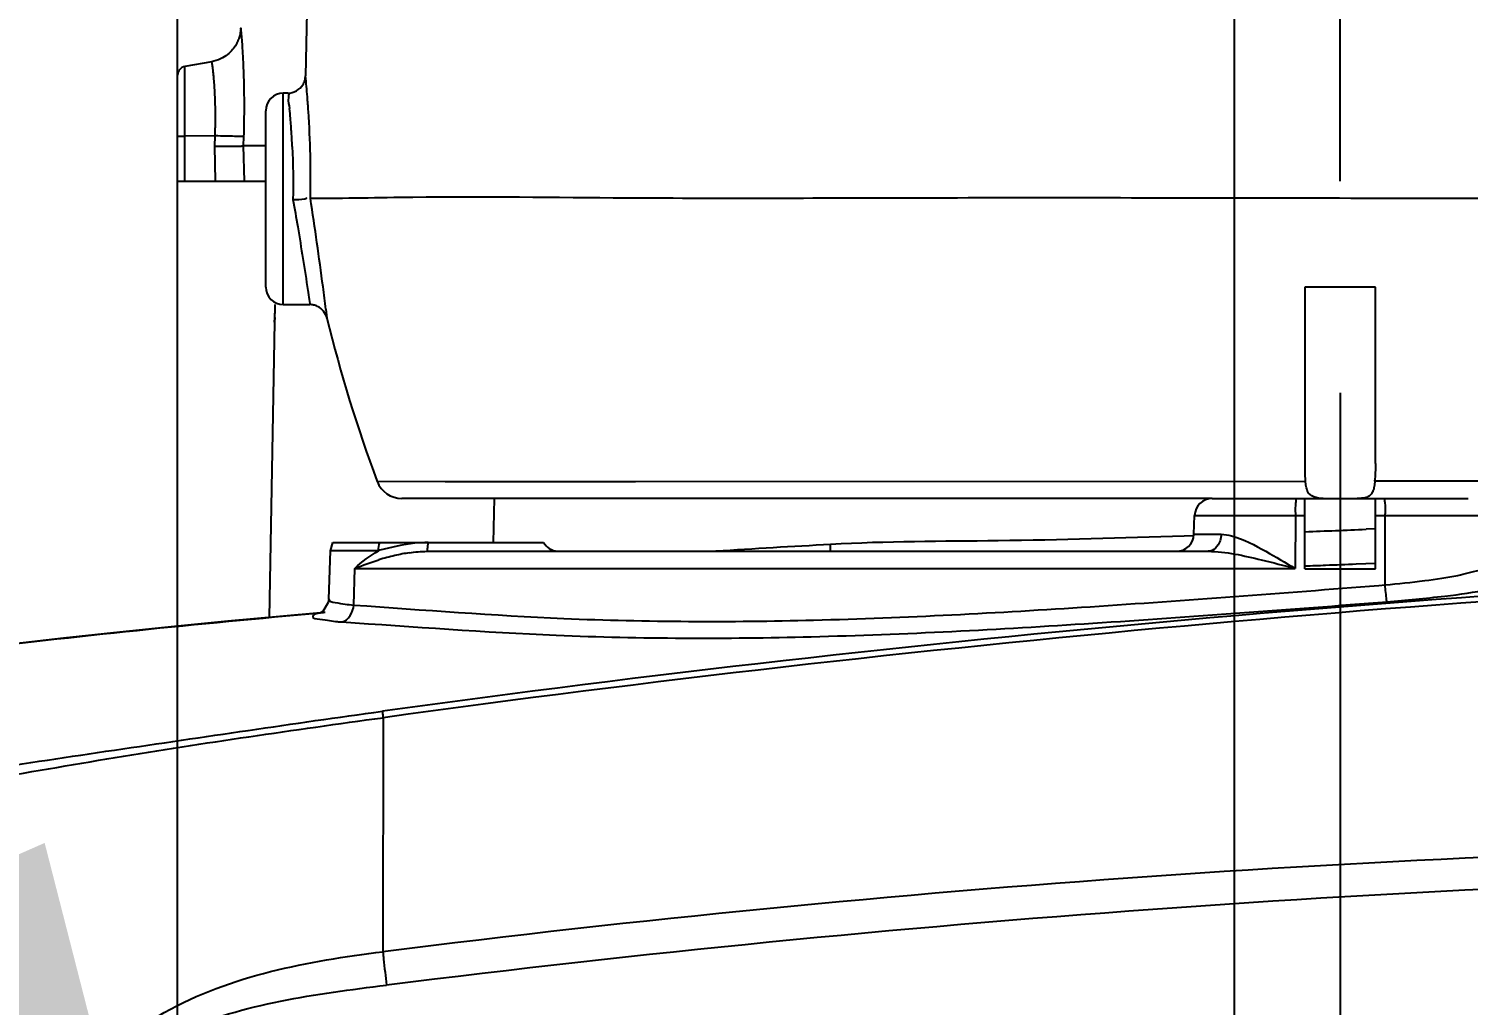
# Model space of a CAD drawing. Header units: millimetres. Extents: x 4086 to 8300, y 123 to 1549.
# Drawn here: x 6961.65 to 6982.08, y 490.04 to 503.89 of the extents above; entities that cross this region are included whole.
import ezdxf
from ezdxf import colors
from ezdxf.entities.mleader import LeaderData, LeaderLine
from ezdxf.math import Vec2, Vec3

# ---------------------------------------------------------------- set-up
doc = ezdxf.new("R2010")
doc.units = ezdxf.units.MM
for name, color, linetype in [('外形图', 7, 'Continuous'), ('多重引线', 7, 'Continuous'), ('尺寸标注', 7, 'Continuous')]:
    doc.layers.add(name, color=color, linetype=linetype)
doc.styles.add('思源黑', font='SourceHanSansCN-Normal.ttf')
doc.dimstyles.new('尺寸标注_1_4比例', dxfattribs={"dimtxt": 7, "dimasz": 6, "dimexe": 2, "dimexo": 1.5, "dimgap": 1, "dimtad": 1, "dimdec": 1, "dimlfac": 4, "dimdsep": 46, "dimtxsty": '思源黑', "dimcen": 0.09, "dimadec": 0, "dimazin": 0, "dimtp": 0.01, "dimtm": 0.01, "dimtfac": 1, "dimtdec": 1, "dimtofl": 0, "dimtmove": 0, "dimatfit": 3, "dimfxl": 1, "dimtolj": 1, "dimarcsym": 0})

# ---------------------------------------------------------------- blocks, each defined once
blk = doc.blocks.new('*D954')
at = {"layer": 'Defpoints', "color": 0}
for p in [(6978.764, 525.193), (6963.764, 477.976), (6978.764, 477.976)]:
    blk.add_point(p, dxfattribs=at)
at = {"layer": '尺寸标注', "color": 0, "lineweight": -2}
for p, q in [((6963.764, 479.476), (6963.764, 527.193)), ((6978.764, 479.476), (6978.764, 527.193)), ((6969.764, 525.193), (6972.764, 525.193))]:
    blk.add_line(p, q, dxfattribs=at)
at = {"layer": '尺寸标注', "color": 0}
for points in [[(6969.764, 526.193), (6969.764, 524.193), (6963.764, 525.193)], [(6972.764, 524.193), (6972.764, 526.193), (6978.764, 525.193)]]:
    blk.add_solid(points, dxfattribs=at)
at = {"layer": '尺寸标注', "color": 0, "insert": (6971.264, 529.817), "char_height": 7, "attachment_point": 5, "style": '思源黑'}
blk.add_mtext('\\A1;60', dxfattribs=at)
blk = doc.blocks.new('*D955')
at = {"layer": 'Defpoints', "color": 0}
for p in [(6980.264, 525.193), (6980.264, 500.226), (6978.764, 477.976)]:
    blk.add_point(p, dxfattribs=at)
at = {"layer": '尺寸标注', "color": 0, "lineweight": -2}
for p, q in [((6978.764, 479.476), (6978.764, 527.193)), ((6980.264, 501.726), (6980.264, 527.193)), ((6972.764, 525.193), (6966.764, 525.193)), ((6986.264, 525.193), (6998.548, 525.193))]:
    blk.add_line(p, q, dxfattribs=at)
at = {"layer": '尺寸标注', "color": 0}
for points in [[(6972.764, 524.193), (6972.764, 526.193), (6978.764, 525.193)], [(6986.264, 526.193), (6986.264, 524.193), (6980.264, 525.193)]]:
    blk.add_solid(points, dxfattribs=at)
at = {"layer": '尺寸标注', "color": 0, "insert": (6995.406, 529.817), "char_height": 7, "attachment_point": 5, "style": '思源黑'}
blk.add_mtext('\\A1;6', dxfattribs=at)
blk = doc.blocks.new('*D956')
at = {"layer": 'Defpoints', "color": 0}
for p in [(6978.764, 484.976), (6957.38, 477.976), (6978.764, 477.976)]:
    blk.add_point(p, dxfattribs=at)
at = {"layer": '尺寸标注', "color": 0, "lineweight": -2}
for p, q in [((6957.38, 490.976), (6957.38, 496.976)), ((6977.264, 484.976), (6955.38, 484.976)), ((6977.264, 477.976), (6955.38, 477.976)), ((6957.38, 471.976), (6957.38, 446.602))]:
    blk.add_line(p, q, dxfattribs=at)
at = {"layer": '尺寸标注', "color": 0}
for points in [[(6956.38, 490.976), (6958.38, 490.976), (6957.38, 484.976)], [(6958.38, 471.976), (6956.38, 471.976), (6957.38, 477.976)]]:
    blk.add_solid(points, dxfattribs=at)
at = {"layer": '尺寸标注', "color": 0, "insert": (6952.756, 452.441), "char_height": 7, "attachment_point": 5, "rotation": 90, "style": '思源黑'}
blk.add_mtext('\\A1;28', dxfattribs=at)
blk = doc.blocks.new('*D976')
at = {"layer": 'Defpoints', "color": 0}
for p in [(6980.264, 500.226), (7018.764, 492.726), (7018.764, 429.852)]:
    blk.add_point(p, dxfattribs=at)
at = {"layer": '尺寸标注', "color": 0, "lineweight": -2}
for p, q in [((6980.264, 498.726), (6980.264, 427.852)), ((7018.764, 491.226), (7018.764, 427.852)), ((6986.264, 429.852), (7012.764, 429.852))]:
    blk.add_line(p, q, dxfattribs=at)
at = {"layer": '尺寸标注', "color": 0}
for points in [[(6986.264, 430.852), (6986.264, 428.852), (6980.264, 429.852)], [(7012.764, 428.852), (7012.764, 430.852), (7018.764, 429.852)]]:
    blk.add_solid(points, dxfattribs=at)
at = {"layer": '尺寸标注', "color": 0, "insert": (6999.514, 434.414), "char_height": 7, "attachment_point": 5, "style": '思源黑'}
blk.add_mtext('\\A1;154', dxfattribs=at)

msp = doc.modelspace()

# ---------------------------------------------------------------- linework, layer by layer
at = {"layer": '外形图'}
for p, q in [((6965.6405, 506.4763), (6965.5802, 503.2208)), ((6964.2476, 503.4233), (6963.8673, 503.3562)), ((6963.764, 501.7263), (6963.764, 503.2331)), ((6963.8673, 501.7263), (6963.8673, 503.3562)), ((6965.264, 499.9763), (6965.264, 502.9763)), ((6965.3282, 502.9763), (6965.264, 502.9763)), ((6965.014, 500.2263), (6965.014, 502.7263)), ((6964.2951, 502.3701), (6963.8673, 502.3688)), ((6964.2908, 502.2238), (6964.2951, 502.3701)), ((6964.7011, 502.2279), (6964.7051, 502.3634)), ((6964.3006, 501.7263), (6964.2908, 502.2238)), ((6964.7111, 501.7263), (6964.7012, 502.2279)), ((6963.764, 501.7263), (6965.014, 501.7263)), ((6980.764, 500.2263), (6979.764, 500.2263)), ((6979.764, 500.2263), (6979.764, 497.721)), ((6980.764, 497.721), (6980.764, 500.2263)), ((6965.264, 499.9763), (6965.6407, 499.9763)), ((6965.6387, 499.9911), (6965.6407, 499.9763)), ((6965.868, 499.9121), (6965.8836, 499.7855)), ((6965.1393, 499.7263), (6965.0618, 495.5386)), ((6965.1429, 499.7929), (6965.1397, 499.7263)), ((6965.8836, 499.7855), (6965.8836, 499.7853)), ((6966.5973, 497.4694), (6967.5592, 497.4692)), ((6967.5592, 497.4692), (6970.264, 497.4693)), ((6970.264, 497.4693), (6979.7726, 497.4696)), ((6990.264, 497.4695), (6980.7554, 497.4697)), ((6978.4471, 497.2263), (6966.9482, 497.2263)), ((6968.2553, 497.2263), (6968.2444, 496.6013)), ((6978.4471, 497.2263), (6979.764, 497.2263)), ((6979.764, 497.2263), (6980.764, 497.2263)), ((6979.764, 496.2263), (6979.764, 497.2263)), ((6980.764, 497.2263), (6982.081, 497.2263)), ((6980.764, 496.2263), (6980.764, 497.2263)), ((6978.1879, 496.7175), (6978.1972, 496.985)), ((6978.1972, 496.985), (6979.764, 496.985)), ((6979.6277, 496.985), (6979.6268, 496.235)), ((6980.764, 496.985), (6982.3308, 496.985)), ((6980.9015, 495.9998), (6980.9003, 496.985)), ((6978.1781, 496.6961), (6978.0477, 496.6918)), ((6978.1879, 496.7175), (6978.5756, 496.7175)), ((6980.7641, 496.795), (6980.6315, 496.7895)), ((6965.9091, 495.7974), (6965.9331, 496.485)), ((6965.9331, 496.485), (6965.9664, 496.6013)), ((6966.6132, 496.485), (6965.9331, 496.485)), ((6965.9664, 496.6013), (6968.9577, 496.6013)), ((6967.2978, 496.4763), (6978.3946, 496.4763)), ((6966.2633, 495.7135), (6966.2773, 496.235)), ((6966.2773, 496.235), (6979.6268, 496.235)), ((6980.7641, 496.3035), (6980.4906, 496.2926)), ((6979.764, 496.2263), (6980.764, 496.2263)), ((6980.8102, 495.9926), (6980.9015, 495.9998)), ((6965.8228, 495.6227), (6965.7903, 495.6016)), ((6965.9091, 495.7974), (6965.9091, 495.797)), ((6965.8563, 495.6083), (6965.8597, 495.6087)), ((6966.6797, 494.1161), (6966.6779, 490.7947))]:
    msp.add_line(p, q, dxfattribs=at)
for points in [[(6964.6592, 503.8897), (6964.6592, 503.8881), (6964.6591, 503.8847), (6964.6588, 503.8804), (6964.6585, 503.8752), (6964.658, 503.8692), (6964.6574, 503.8623), (6964.6566, 503.8546), (6964.6554, 503.8458), (6964.6539, 503.8356), (6964.6519, 503.8239), (6964.6494, 503.8109), (6964.6462, 503.7969), (6964.6424, 503.7822), (6964.6379, 503.7669), (6964.6327, 503.7511), (6964.6268, 503.7349), (6964.62, 503.7183), (6964.6124, 503.7014), (6964.6038, 503.6841), (6964.5942, 503.6666), (6964.5835, 503.6487), (6964.5715, 503.6307), (6964.5583, 503.6125), (6964.5438, 503.5943), (6964.5278, 503.5762), (6964.5104, 503.5582), (6964.4914, 503.5406), (6964.4708, 503.5235), (6964.4487, 503.5069), (6964.4249, 503.4911), (6964.3993, 503.4763), (6964.3719, 503.4625), (6964.3427, 503.4499), (6964.3114, 503.4389), (6964.2781, 503.4296), (6964.2476, 503.4233)], [(6965.9091, 495.797), (6965.9023, 495.7487), (6965.8228, 495.6227)], [(6965.7901, 495.6035), (6965.2129, 495.5526), (6964.4768, 495.4845), (6963.7196, 495.4107), (6962.9425, 495.331), (6962.1445, 495.2446), (6961.325, 495.1507), (6960.4839, 495.0483), (6959.6219, 494.9364), (6959.0828, 494.8625)]]:
    msp.add_lwpolyline(points, dxfattribs=at)
for centre, radius, start, end in [((6963.889, 503.2331), 0.125, 100, 180), ((6965.264, 502.7263), 0.25, 90, 180), ((6956.4861, 501.8921), 8.9095, 4.69219, 5.57116), ((6954.9697, 501.7693), 10.431, 3.48902, 4.68311), ((6950.7083, 501.748), 14.944, 358.97028, 3.71589), ((6953.4023, 501.6706), 12.0014, 2.6197, 3.5041), ((6900.5508, 491.6223), 65.8416, 7.510549, 8.61282), ((6965.264, 500.2263), 0.25, 180, 270), ((6916.122, 493.7094), 50.1312, 7.10737, 7.47173), ((6949.1559, 500.5363), 16.0044, 357.33765, 357.99292), ((6985.3505, 504.5148), 20.0331, 193.65554, 200.59069), ((6966.9481, 497.6013), 0.375, 200.59706, 270.00172), ((6978.4471, 496.9763), 0.25, 90, 178), ((6986.6462, 496.9764), 7.0185, 179.73491, 179.93006), ((6973.8827, 496.9764), 7.0177, 0.06995, 0.26512), ((6977.938, 496.7263), 0.25, 270, 358), ((6964.0928, 892.4675), 396.0235, 272.268104, 272.393469), ((6969.0286, 487.719), 9.0923, 105.26495, 105.50543), ((6967.4889, 493.6528), 2.8373, 100.92673, 103.11605), ((6967.4103, 494.0615), 2.4211, 98.53794, 100.93294), ((6969.1742, 496.7263), 0.25, 210, 264.4186), ((6978.232, 394.9875), 101.7181, 92.931009, 93.848419), ((6972.216, 496.5542), 0.815, 354.50525, 1.29013), ((6967.6367, 493.0328), 3.4747, 103.16929, 106.9999), ((6999.4091, 256.5428), 239.9091, 92.368384, 97.843413), ((7000.113, 252.1552), 244.2595, 92.495735, 97.867122), ((6966.3676, 499.6475), 4.1815, 265.41546, 266.23222), ((6991.2649, 295.9013), 196.4382, 90.792838, 97.190228), ((6992.6621, 283.2373), 208.7015, 91.137878, 97.137828)]:
    msp.add_arc(centre, radius, start, end, dxfattribs=at)
for points, knots in [([(6964.7051, 502.3634), (6964.7083, 502.4698), (6964.7121, 502.6783), (6964.7113, 502.9346), (6964.7076, 503.1295), (6964.7036, 503.2643), (6964.6987, 503.3894), (6964.6932, 503.5033), (6964.6873, 503.6048), (6964.6815, 503.6926), (6964.6759, 503.7656), (6964.6715, 503.8169), (6964.6682, 503.8498), (6964.6662, 503.8683), (6964.6646, 503.881), (6964.6635, 503.889), (6964.6627, 503.8934), (6964.6621, 503.8968), (6964.6614, 503.8989), (6964.6612, 503.9005), (6964.6601, 503.9007), (6964.66, 503.8991), (6964.6596, 503.8972), (6964.6594, 503.8939), (6964.6593, 503.8914), (6964.6593, 503.89)], [0, 0, 0, 0, 0.2061403, 0.4033507, 0.4959837, 0.5833172, 0.6643607, 0.7382204, 0.8040729, 0.8610712, 0.9085172, 0.9458572, 0.9605626, 0.9725442, 0.981776, 0.9853567, 0.9882453, 0.9904415, 0.9919472, 0.9927757, 0.9930765, 0.9937755, 0.9951512, 0.9972254, 1, 1, 1, 1]), ([(6964.2951, 502.3701), (6964.2981, 502.4393), (6964.3017, 502.5749), (6964.3011, 502.7714), (6964.2959, 502.9263), (6964.2897, 503.0403), (6964.2845, 503.1163), (6964.2789, 503.1851), (6964.2732, 503.2459), (6964.2675, 503.2983), (6964.2623, 503.3418), (6964.2581, 503.3722), (6964.2551, 503.3918), (6964.2532, 503.403), (6964.2516, 503.4115), (6964.2501, 503.4179), (6964.2491, 503.4211), (6964.2481, 503.4234), (6964.2476, 503.4233)], [0, 0, 0, 0, 0.1966311, 0.3851181, 0.5581304, 0.6367615, 0.7091541, 0.7746534, 0.8326715, 0.8826874, 0.9242524, 0.9569934, 0.9699602, 0.9806177, 0.9889441, 0.9949267, 0.9985721, 1, 1, 1, 1]), ([(6965.5406, 503.0955), (6965.5524, 503.1151), (6965.5702, 503.1561), (6965.5778, 503.2002), (6965.5782, 503.2216)], [0, 0, 0, 0, 0.5160746, 1, 1, 1, 1]), ([(6965.6209, 502.7165), (6965.6164, 502.7859), (6965.6033, 502.9542), (6965.591, 503.1227), (6965.5782, 503.2211)], [0, 0, 0, 0, 0.4119855, 1, 1, 1, 1]), ([(6965.3282, 502.9763), (6965.3473, 502.976), (6965.3173, 502.8579), (6965.3483, 502.8112), (6965.3536, 502.757)], [0, 0, 0, 0, 0.260212, 1, 1, 1, 1]), ([(6963.764, 502.3667), (6963.764, 502.3668), (6963.765, 502.3669), (6963.7661, 502.3671), (6963.7686, 502.3672), (6963.7735, 502.3675), (6963.7819, 502.3678), (6963.7942, 502.3681), (6963.8095, 502.3684), (6963.8272, 502.3686), (6963.8467, 502.3687), (6963.8603, 502.3688), (6963.8673, 502.3688)], [0, 0, 0, 0, 0.0049556, 0.0188458, 0.0417494, 0.0735204, 0.1626644, 0.2836033, 0.4326739, 0.605352, 0.7963937, 1, 1, 1, 1]), ([(6964.7051, 502.3634), (6964.7001, 502.3629), (6964.6858, 502.3628), (6964.6585, 502.3627), (6964.6196, 502.363), (6964.5475, 502.3641), (6964.4382, 502.3664), (6964.3455, 502.3687), (6964.2951, 502.3701)], [0, 0, 0, 0, 0.0368681, 0.1040717, 0.1998976, 0.3218764, 0.6311007, 1, 1, 1, 1]), ([(6964.2908, 502.2238), (6964.3039, 502.2237), (6964.3298, 502.2254), (6964.3683, 502.2237), (6964.4057, 502.2241), (6964.4527, 502.224), (6964.5071, 502.2243), (6964.5661, 502.2248), (6964.6097, 502.2255), (6964.6395, 502.2261), (6964.6577, 502.2266), (6964.671, 502.2271), (6964.6802, 502.2275), (6964.6859, 502.2279), (6964.6902, 502.2278), (6964.6933, 502.2282), (6964.6952, 502.2289), (6964.6972, 502.2291), (6964.699, 502.2276), (6964.7001, 502.2251), (6964.7006, 502.2231), (6964.7009, 502.2219)], [0, 0, 0, 0, 0.0949153, 0.1878466, 0.2782018, 0.3653955, 0.5280632, 0.6716322, 0.7923785, 0.8431931, 0.8871835, 0.9240629, 0.9397693, 0.953602, 0.9655266, 0.9708745, 0.9758519, 0.9801354, 0.9846906, 0.9912857, 1, 1, 1, 1]), ([(6965.0127, 502.2289), (6964.98, 502.2289), (6964.8761, 502.2288), (6964.7723, 502.2287), (6964.7012, 502.2279)], [0, 0, 0, 0, 0.3153822, 1, 1, 1, 1]), ([(6994.5304, 501.494), (6994.259, 501.5531), (6993.5547, 501.4893), (6992.3329, 501.469), (6990.7382, 501.4743), (6988.8354, 501.4977), (6986.6734, 501.4932), (6983.4688, 501.4788), (6979.3455, 501.4864), (6974.6033, 501.4937), (6970.5351, 501.474), (6967.6287, 501.516), (6966.1345, 501.4808), (6965.6499, 501.4825)], [0, 0, 0, 0, 0.0288511, 0.072056, 0.1276397, 0.1942129, 0.2698191, 0.3521771, 0.5270998, 0.6981107, 0.8447689, 0.9496714, 1, 1, 1, 1]), ([(6965.4014, 501.4673), (6965.429, 501.4688), (6965.4666, 501.4655), (6965.6228, 501.4824), (6965.5889, 501.4941)], [0, 0, 0, 0, 0.4357494, 1, 1, 1, 1]), ([(6965.4014, 501.4673), (6965.4242, 501.3388), (6965.4983, 500.9087), (6965.5674, 500.4778), (6965.6122, 500.1751)], [0, 0, 0, 0, 0.29907, 1, 1, 1, 1]), ([(6965.6122, 500.1751), (6965.6153, 500.1537), (6965.6243, 500.0923), (6965.6332, 500.031), (6965.6387, 499.9911)], [0, 0, 0, 0, 0.3503858, 1, 1, 1, 1]), ([(6965.1397, 499.7263), (6965.1398, 499.7321), (6965.1459, 499.8163), (6965.148, 499.9006), (6965.1508, 499.979)], [0, 0, 0, 0, 0.0695091, 1, 1, 1, 1]), ([(6965.7483, 499.9516), (6965.7311, 499.9597), (6965.6958, 499.9718), (6965.6587, 499.9763), (6965.6407, 499.9763)], [0, 0, 0, 0, 0.5125557, 1, 1, 1, 1]), ([(6979.7725, 497.471), (6979.7715, 497.4848), (6979.7696, 497.5122), (6979.768, 497.5397), (6979.7673, 497.5535)], [0, 0, 0, 0, 0.4998666, 1, 1, 1, 1]), ([(6979.7994, 497.3291), (6979.7906, 497.3499), (6979.779, 497.3973), (6979.7743, 497.4454), (6979.7725, 497.471)], [0, 0, 0, 0, 0.46773, 1, 1, 1, 1]), ([(6980.7556, 497.4718), (6980.7538, 497.446), (6980.7491, 497.3978), (6980.7375, 497.3502), (6980.7287, 497.3293)], [0, 0, 0, 0, 0.532145, 1, 1, 1, 1]), ([(6980.7287, 497.3293), (6980.721, 497.311), (6980.7002, 497.2769), (6980.667, 497.2543), (6980.6495, 497.2467)], [0, 0, 0, 0, 0.510752, 1, 1, 1, 1]), ([(6979.6365, 497.2263), (6979.631, 497.2263), (6979.6368, 497.1934), (6979.6226, 497.1375), (6979.628, 497.0607), (6979.6278, 497.0089)], [0, 0, 0, 0, 0.0748874, 0.2864864, 1, 1, 1, 1]), ([(6980.6495, 497.2467), (6980.6289, 497.2377), (6980.5807, 497.2276), (6980.5324, 497.2263), (6980.5066, 497.2263)], [0, 0, 0, 0, 0.4655172, 1, 1, 1, 1]), ([(6980.8916, 497.2263), (6980.897, 497.2263), (6980.8912, 497.1934), (6980.9055, 497.1375), (6980.9, 497.0607), (6980.9003, 497.0089)], [0, 0, 0, 0, 0.0748874, 0.2864864, 1, 1, 1, 1]), ([(6978.0477, 496.6918), (6977.1691, 496.6632), (6975.4973, 496.6116), (6973.8232, 496.6194), (6973.0308, 496.5726)], [0, 0, 0, 0, 0.525477, 1, 1, 1, 1]), ([(6978.5755, 496.7175), (6978.5747, 496.6861), (6978.5614, 496.5823), (6978.4656, 496.4763), (6978.3906, 496.4763)], [0, 0, 0, 0, 0.2954619, 1, 1, 1, 1]), ([(6978.5756, 496.7175), (6978.6244, 496.7175), (6978.8508, 496.6739), (6979.0531, 496.5624), (6979.2097, 496.4763)], [0, 0, 0, 0, 0.2147401, 1, 1, 1, 1]), ([(6967.3035, 496.4763), (6967.315, 496.4763), (6967.3086, 496.5424), (6967.3182, 496.5707), (6967.3195, 496.6013)], [0, 0, 0, 0, 0.2738118, 1, 1, 1, 1]), ([(6969.0522, 496.5015), (6969.0623, 496.4978), (6969.0824, 496.4911), (6969.1028, 496.4857), (6969.113, 496.4834)], [0, 0, 0, 0, 0.5061566, 1, 1, 1, 1]), ([(6969.113, 496.4834), (6969.1191, 496.4821), (6969.1314, 496.4797), (6969.1437, 496.4781), (6969.1499, 496.4775)], [0, 0, 0, 0, 0.5022335, 1, 1, 1, 1]), ([(6980.9015, 495.9998), (6981.0891, 496.0167), (6981.427, 496.0549), (6981.9018, 496.1196), (6982.1528, 496.1898), (6982.3558, 496.2363), (6982.3555, 496.2793)], [0, 0, 0, 0, 0.37875, 0.6979385, 0.9134042, 1, 1, 1, 1]), ([(6980.9285, 495.7603), (6981.2028, 495.7815), (6981.666, 495.8289), (6982.2472, 495.9028), (6982.4866, 495.9725), (6982.6399, 496.0119), (6982.5666, 496.1008), (6982.5029, 496.0916), (6982.4586, 496.0981)], [0, 0, 0, 0, 0.4347162, 0.7600727, 0.8573807, 0.9045984, 0.9292037, 1, 1, 1, 1]), ([(6966.2633, 495.7135), (6967.2563, 495.646), (6969.4278, 495.4749), (6972.9182, 495.4691), (6976.7741, 495.6797), (6979.4451, 495.8858), (6980.8102, 495.9926)], [0, 0, 0, 0, 0.2049515, 0.4483605, 0.7180336, 1, 1, 1, 1]), ([(6980.9285, 495.7603), (6980.925, 495.7677), (6980.9176, 495.8496), (6980.9072, 495.9278), (6980.9015, 495.9998)], [0, 0, 0, 0, 0.1014427, 1, 1, 1, 1]), ([(6965.9091, 495.797), (6965.909, 495.7628), (6966.0845, 495.739), (6966.175, 495.7204), (6966.2633, 495.7135)], [0, 0, 0, 0, 0.2783317, 1, 1, 1, 1]), ([(6966.0928, 495.475), (6967.1073, 495.4081), (6969.3237, 495.2371), (6972.8842, 495.233), (6976.8149, 495.4456), (6979.5373, 495.6529), (6980.9285, 495.7603)], [0, 0, 0, 0, 0.2052906, 0.4487077, 0.7182396, 1, 1, 1, 1]), ([(6959.0829, 494.8609), (6959.5851, 494.9311), (6961.8156, 495.2238), (6964.0543, 495.4514), (6965.7902, 495.6029)], [0, 0, 0, 0, 0.2254258, 1, 1, 1, 1]), ([(6965.7062, 495.5792), (6965.6951, 495.5746), (6965.6537, 495.5257), (6965.8735, 495.5039), (6965.9489, 495.4862), (6966.0334, 495.4794)], [0, 0, 0, 0, 0.0903078, 0.3606413, 1, 1, 1, 1]), ([(6965.8563, 495.608), (6965.8396, 495.6063), (6965.7891, 495.6), (6965.7378, 495.5922), (6965.7062, 495.5792)], [0, 0, 0, 0, 0.3287292, 1, 1, 1, 1]), ([(6959.0761, 493.0282), (6960.3308, 493.2844), (6962.8676, 493.6542), (6965.4006, 494.0324), (6966.6696, 494.2075)], [0, 0, 0, 0, 0.4999384, 1, 1, 1, 1]), ([(6966.6696, 494.2074), (6966.6707, 494.1953), (6966.674, 494.1647), (6966.6775, 494.1341), (6966.6797, 494.1157)], [0, 0, 0, 0, 0.3955453, 1, 1, 1, 1]), ([(6959.0823, 492.9482), (6960.3532, 493.1073), (6962.8741, 493.5763), (6965.4101, 493.942), (6966.6797, 494.1161)], [0, 0, 0, 0, 0.4998733, 1, 1, 1, 1]), ([(6961.948, 487.3306), (6961.9416, 487.5996), (6961.9919, 488.1448), (6962.4567, 489.1347), (6963.5396, 490.0208), (6965.0733, 490.5617), (6966.1419, 490.7304), (6966.6779, 490.7947)], [0, 0, 0, 0, 0.1250281, 0.2499926, 0.4987403, 0.7491154, 1, 1, 1, 1]), ([(6966.6782, 490.795), (6966.681, 490.7606), (6966.6957, 490.6025), (6966.7144, 490.4448), (6966.7296, 490.3213)], [0, 0, 0, 0, 0.2169493, 1, 1, 1, 1]), ([(6962.0818, 487.3271), (6962.0897, 487.5798), (6962.1595, 488.0898), (6962.6596, 488.9913), (6963.7523, 489.7253), (6965.2195, 490.1305), (6966.2262, 490.2599), (6966.7296, 490.3213)], [0, 0, 0, 0, 0.1250596, 0.2499974, 0.4987087, 0.7491471, 1, 1, 1, 1])]:
    msp.add_open_spline(points, degree=3, knots=knots, dxfattribs=at)
for points in [[(6965.3282, 502.9763), (6965.4094, 502.9763), (6965.4988, 503.0259), (6965.5406, 503.0955)], [(6965.3912, 502.2191), (6965.4027, 501.9687), (6965.407, 501.7179), (6965.4014, 501.4673)], [(6965.8836, 499.7853), (6965.8667, 499.8547), (6965.813, 499.9212), (6965.7483, 499.9516)], [(6979.7673, 497.5535), (6979.7645, 497.6092), (6979.7636, 497.6653), (6979.7682, 497.7209)], [(6980.764, 497.721), (6980.764, 497.6381), (6980.7643, 497.5545), (6980.7514, 497.4726)], [(6980.0213, 497.2263), (6979.9398, 497.2262), (6979.8311, 497.254), (6979.7994, 497.3291)], [(6966.2773, 496.235), (6966.3812, 496.3282), (6966.4943, 496.4119), (6966.6132, 496.485)], [(6966.6137, 496.485), (6966.6145, 496.5238), (6966.6172, 496.5643), (6966.6329, 496.5998)], [(6967.133, 496.5902), (6966.9647, 496.5716), (6966.7982, 496.5351), (6966.6348, 496.4905)], [(6967.0509, 496.4558), (6967.1344, 496.4683), (6967.219, 496.4763), (6967.3035, 496.4763)], [(6967.3195, 496.6013), (6967.2573, 496.6013), (6967.1949, 496.597), (6967.133, 496.5902)], [(6978.3906, 496.4763), (6978.6451, 496.4763), (6978.8969, 496.4142), (6979.1446, 496.3556)], [(6979.2097, 496.4763), (6979.3504, 496.3988), (6979.4886, 496.3168), (6979.6268, 496.235)], [(6966.2773, 496.235), (6966.3901, 496.2796), (6966.5047, 496.3203), (6966.6208, 496.3556)], [(6979.1446, 496.3556), (6979.3058, 496.3175), (6979.4663, 496.2763), (6979.6268, 496.235)], [(6980.0577, 496.2757), (6979.9598, 496.2719), (6979.8619, 496.2682), (6979.764, 496.2645)], [(6980.4906, 496.2926), (6980.3463, 496.2869), (6980.202, 496.2812), (6980.0577, 496.2757)], [(6966.0928, 495.475), (6966.1888, 495.4932), (6966.258, 495.6159), (6966.2633, 495.7135)]]:
    msp.add_open_spline(points, degree=3, dxfattribs=at)

# ---------------------------------------------------------------- dimensions: what is measured, and where the dimension line sits
at = {"layer": '尺寸标注'}
for base, p1, p2, picture, middle in [((6978.764, 525.1926), (6963.764, 477.9763), (6978.764, 477.9763), '*D954', (6971.264, 529.8169)), ((6980.264, 525.1926), (6978.764, 477.9763), (6980.264, 500.2263), '*D955', (6995.4061, 529.8169)), ((7018.764, 429.8521), (6980.264, 500.2263), (7018.764, 492.7263), '*D976', (6999.514, 434.4143))]:
    dim = msp.add_linear_dim(base=base, p1=p1, p2=p2, dimstyle='尺寸标注_1_4比例', dxfattribs=at)
    dim.commit()
    dim.dimension.update_dxf_attribs({"geometry": picture, "text_midpoint": middle})
dim = msp.add_linear_dim(base=(6957.3801, 477.9763), p1=(6978.764, 484.9763), p2=(6978.764, 477.9763), angle=90, dimstyle='尺寸标注_1_4比例', dxfattribs=at)
dim.commit()
dim.dimension.update_dxf_attribs({"geometry": '*D956', "text_midpoint": (6957.3801, 452.4411), "dimtype": 160})

# ---------------------------------------------------------------- leaders
at = {"layer": '多重引线'}
ml = msp.add_multileader_mtext('Standard', dxfattribs=at)
ml.set_content('\\pxqc;{\\C256;4}×{\\C256;M5\\A1; \\fSource Han Sans CN Normal|b0|i0|c0|p34;\\C7;depth \\fSource Han Sans CN Normal|b0|i0|c134|p34;\\C256;6}', style='思源黑')
ml.set_leader_properties()
ml.build(insert=Vec2(0, 0))
ml.multileader.update_dxf_attribs({"text_left_attachment_type": 5, "text_right_attachment_type": 5, "dogleg_length": 10, "arrow_head_size": 7.5})
ctx = ml.context
ctx.base_point, ctx.char_height, ctx.arrow_head_size, ctx.landing_gap_size, ctx.plane_origin = Vec3(6867.1804, 527.3764), 7, 7.5, 2.5, Vec3(6971.0105, 386.789)
ctx.left_attachment, ctx.right_attachment, ctx.text_align_type = 5, 5, 1
notes = []
notes.append((ctx, [(1, (1, 1, 0), (6945.1421, 527.3764), (-1, 0), 10, [(1, [(6963.764, 484.9763)], 0, [])])]))
ctx.mtext.insert, ctx.mtext.alignment, ctx.mtext.flow_direction = Vec3(6901.1613, 537.207), 2, 5
for ctx, leaders in notes:
    for number, flags, end, landing, length, lines in leaders:
        leader = LeaderData()
        leader.index, (leader.has_last_leader_line, leader.has_dogleg_vector, leader.attachment_direction) = number, flags
        leader.last_leader_point, leader.dogleg_vector, leader.dogleg_length = Vec3(end), Vec3(landing), length
        for number, points, colour, breaks in lines:
            line = LeaderLine()
            line.index, line.vertices, line.color, line.breaks = number, Vec3.list(points), colors.encode_raw_color(colour), breaks
            leader.lines.append(line)
        ctx.leaders.append(leader)

doc.saveas('drawing.dxf')
